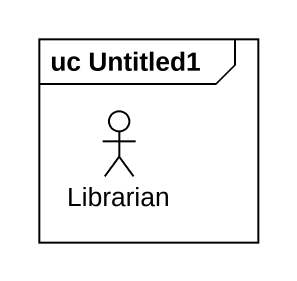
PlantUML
@startuml
mainframe uc Untitled1
actor Librarian
@enduml
